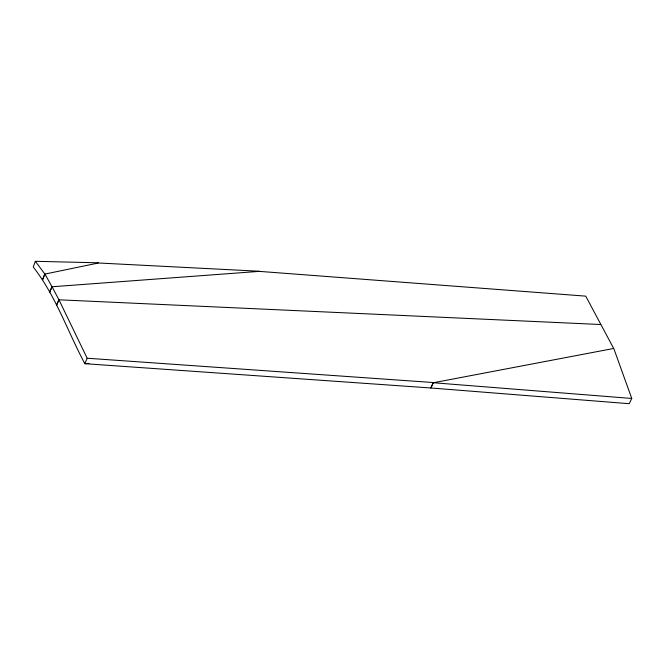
<?xml version="1.0" encoding="UTF-8"?>
<svg xmlns="http://www.w3.org/2000/svg" width="665" height="665" viewBox="0 0 665 665"><rect width="100%" height="100%" fill="white"/><g stroke="black" fill="none" stroke-linecap="round" stroke-linejoin="round"><path stroke-width="1" d="M98.329 262.8L35.336 261.303L33.25 267.014C55.893 295.942 67.639 331.561 84.829 363.68L430.845 387.986L629.223 403.697L631.75 398.451L613.762 348.452L433.381 382.741L430.845 387.986L433.189 382.533L87.173 358.227L58.944 299.799L52.061 286.765L259.3 271.37L585.732 296.141L613.579 348.252M259.192 271.237L98.511 262.991L44.929 274.063L42.651 279.583L44.746 273.872L35.336 261.303M58.944 299.799L56.567 305.185L58.944 299.799L600.719 324.52M87.173 358.227L84.829 363.68L88.969 363.406M52.061 286.765L49.684 292.151L51.961 286.632L44.929 274.063M433.381 382.741L631.75 398.451"/></g></svg>
